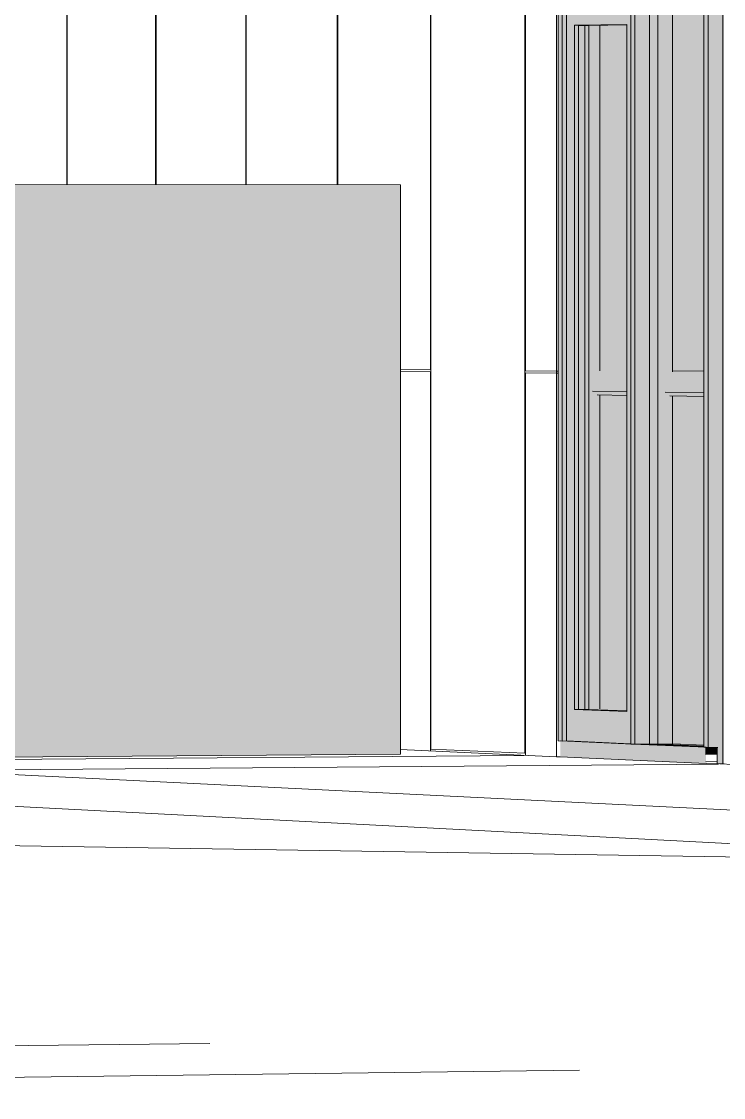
# Model space of a CAD drawing. Header units: inches. Extents: x 31155.6 to 31160.43, y 58.98 to 66.18.
# Drawn here: x 31156.88915 to 31156.91157, y 65.97237 to 66.00673 of the extents above; entities that cross this region are included whole.
import ezdxf

# ---------------------------------------------------------------- set-up
doc = ezdxf.new("R2010")
doc.units = ezdxf.units.IN
doc.header["$MEASUREMENT"] = 0
for name, color, linetype, lineweight in [('A-DOOR', 31, 'Continuous', 13), ('A-GLAZ-CURT', 52, 'Continuous', 9), ('A-GLAZ-CWMG', 51, 'Continuous', 9), ('A-WALL-PATT', 111, 'Continuous', 13), ('C-BLDG-PADS', 91, 'Continuous', 9), ('Conc', 7, 'Continuous', 9), ('E-ELEC-EQPM', 71, 'Continuous', 9), ('EOP-PR', 4, 'Continuous', 9), ('I-WALL', 2, 'Continuous', 13), ('L-SITE-WALL', 31, 'Continuous', 13), ('PAINT', 190, 'Continuous', 9), ('S-BEAM', 12, 'Continuous', 9)]:
    doc.layers.add(name, color=color, linetype=linetype, lineweight=lineweight)

# ---------------------------------------------------------------- blocks, each defined once
blk = doc.blocks.new('FP_24-Looking North West')
at = {"layer": 'A-WALL-PATT', "lineweight": 9}
for p, q in [((-3323.351974, 65.995607), (-3323.351974, 66.01977)), ((-3323.348936, 65.99557), (-3323.348936, 66.019934)), ((-3323.357873, 66.001519), (-3323.357873, 66.019451)), ((-3323.354933, 66.001517), (-3323.354933, 66.01961)), ((-3323.363584, 66.001523), (-3323.363584, 66.019141)), ((-3323.360737, 66.001521), (-3323.360737, 66.019296)), ((-3323.351959, 65.983493), (-3323.351959, 66.007657)), ((-3323.348952, 65.983357), (-3323.348952, 66.00772)), ((-3323.36357, 66.001523), (-3323.36357, 66.007414)), ((-3323.360752, 66.001521), (-3323.360752, 66.007473)), ((-3323.357858, 66.001519), (-3323.357858, 66.007534)), ((-3323.354948, 66.001517), (-3323.354948, 66.007595)), ((-3323.351974, 65.995607), (-3323.352942, 65.995618)), ((-3323.352942, 65.995556), (-3323.351974, 65.995544)), ((-3323.351974, 65.983431), (-3323.351974, 65.995544)), ((-3323.347946, 65.995558), (-3323.348936, 65.99557)), ((-3323.348936, 65.995507), (-3323.347946, 65.995495)), ((-3323.348936, 65.983293), (-3323.348936, 65.995507)), ((-3323.351974, 65.983431), (-3323.351974, 65.983431)), ((-3323.351959, 65.983493), (-3323.348952, 65.983357)), ((-3323.351959, 65.98343), (-3323.351959, 65.98343)), ((-3323.348952, 65.983294), (-3323.348952, 65.983294)), ((-3323.348936, 65.983293), (-3323.348936, 65.983293))]:
    blk.add_line(p, q, dxfattribs=at)
blk = doc.blocks.new('FP_25-Looking North West')
at = {"layer": 'A-WALL-PATT', "lineweight": 9}
for p, q in [((-3323.347946, 66.020051), (-3323.347346, 66.020046)), ((-3323.347946, 66.019988), (-3323.347913, 66.019987)), ((-3323.347913, 65.995558), (-3323.347946, 65.995558)), ((-3323.347913, 65.995495), (-3323.347946, 65.995495))]:
    blk.add_line(p, q, dxfattribs=at)

msp = doc.modelspace()

# ---------------------------------------------------------------- hatches: boundary and pattern name
at = {"layer": 'A-DOOR'}
h = msp.add_hatch(color=256, dxfattribs=at)
h.paths.add_polyline_path([(31156.908741, 65.983654), (31156.908741, 66.007662), (31156.906554, 66.007617), (31156.906554, 65.983751)], flags=0)
h.paths.add_polyline_path([(31156.908484, 65.984687), (31156.906809, 65.984756), (31156.906809, 66.006606), (31156.908484, 66.006636), (31156.908484, 65.984967)], flags=0)
for points in [[(31156.908741, 65.983654), (31156.909204, 65.98366), (31156.909204, 66.00766), (31156.908741, 66.007659), (31156.908741, 65.98366)], [(31156.906809, 65.984756), (31156.906942, 65.984759), (31156.906942, 66.006605), (31156.906809, 66.006604), (31156.906809, 65.984759)], [(31156.906942, 65.984757), (31156.907276, 65.984759), (31156.907276, 66.006604), (31156.906942, 66.006604), (31156.906942, 65.984759)], [(31156.909204, 65.983658), (31156.90921, 65.98366), (31156.909204, 65.98366)]]:
    msp.add_hatch(color=256, dxfattribs=at).paths.add_polyline_path(points, flags=0)
at = {"layer": 'A-DOOR', "transparency": 33554496}
msp.add_hatch(color=256, dxfattribs=at).paths.add_polyline_path([(31156.908606, 65.984688), (31156.908606, 66.006635), (31156.906942, 66.006605), (31156.906942, 65.984757)], flags=0)
at = {"layer": 'A-GLAZ-CURT', "transparency": 33554458}
msp.add_hatch(color=256, dxfattribs=at).paths.add_polyline_path([(31156.910947, 65.983575), (31156.910947, 66.007699), (31156.909205, 66.007663), (31156.909221, 65.983651), (31156.909962, 65.983618)], flags=0)
at = {"layer": 'A-GLAZ-CWMG'}
for points in [[(31156.911555, 65.983025), (31156.911555, 66.020061), (31156.91137, 66.020051), (31156.91137, 65.983034)], [(31156.911589, 65.983043), (31156.911589, 66.020043), (31156.911555, 66.020042), (31156.911555, 65.983044)], [(31156.906421, 65.98375), (31156.906421, 66.007871), (31156.906294, 66.007869), (31156.906294, 65.983755)], [(31156.908736, 65.983648), (31156.908736, 66.007665), (31156.908607, 66.007662), (31156.908607, 65.983653)], [(31156.908736, 65.983651), (31156.909205, 65.98366), (31156.909205, 66.007662), (31156.908736, 66.007659), (31156.908736, 65.98366)], [(31156.909205, 65.983655), (31156.909942, 65.98366), (31156.909942, 65.994768), (31156.909861, 65.994769), (31156.909707, 65.994892), (31156.909739, 65.995545), (31156.909942, 65.995545), (31156.909942, 66.007661), (31156.909205, 66.007659), (31156.909205, 65.98366)], [(31156.911079, 65.983545), (31156.911079, 66.007971), (31156.910949, 66.007968), (31156.910949, 65.98355)], [(31156.911079, 65.983545), (31156.91137, 65.983547), (31156.91137, 66.007969), (31156.911079, 66.007971), (31156.911079, 65.990102)], [(31156.906421, 65.983753), (31156.906554, 65.983761), (31156.906554, 66.007614), (31156.906421, 66.007611), (31156.906421, 65.983756)], [(31156.907621, 65.984745), (31156.907621, 65.994801), (31156.907541, 65.994802), (31156.907388, 65.994924), (31156.907419, 65.995572), (31156.907621, 65.995573), (31156.907621, 66.006611), (31156.907275, 66.006604), (31156.907275, 65.984759), (31156.907354, 65.984756)], [(31156.908671, 65.98314), (31156.908671, 65.983651), (31156.906357, 65.983752), (31156.906357, 65.983245)], [(31156.911014, 65.983033), (31156.911014, 65.983548), (31156.908671, 65.983651), (31156.908671, 65.98314), (31156.909964, 65.983081)]]:
    msp.add_hatch(color=256, dxfattribs=at).paths.add_polyline_path(points, flags=0)
at = {"layer": 'E-ELEC-EQPM'}
msp.add_hatch(color=256, dxfattribs=at).paths.add_polyline_path([(31156.881925, 65.983179), (31156.901252, 65.983328), (31156.901252, 66.001516), (31156.881925, 66.001529), (31156.881925, 65.990102)], flags=0)
at = {"layer": 'I-WALL'}
h = msp.add_hatch(color=256, dxfattribs=at)
h.paths.add_polyline_path([(31156.944611, 65.983582), (31156.945646, 65.98359), (31156.945646, 65.994264), (31156.944611, 65.994278), (31156.944611, 65.983823)], flags=0)
h.paths.add_polyline_path([(31156.910928, 65.983612), (31156.910928, 65.994754), (31156.909929, 65.994768), (31156.909946, 65.983656), (31156.910072, 65.98365)], flags=0)
h.paths.add_polyline_path([(31156.945646, 65.995144), (31156.945646, 66.008389), (31156.944611, 66.008367), (31156.944611, 65.995156)], flags=0)
h.paths.add_polyline_path([(31156.910928, 65.995559), (31156.910928, 66.007672), (31156.909929, 66.007651), (31156.909929, 65.995571)], flags=0)
h.paths.add_polyline_path([(31157.014016, 66.006497), (31157.014016, 66.009801), (31157.012578, 66.009771), (31157.012578, 66.006502)], flags=0)
h.paths.add_polyline_path([(31157.010901, 66.006507), (31157.010901, 66.009736), (31157.008814, 66.009693), (31157.008814, 66.006514), (31157.010685, 66.006508)], flags=0)
h.paths.add_polyline_path([(31157.00715, 66.006519), (31157.00715, 66.009659), (31157.005275, 66.00962), (31157.005275, 66.006525)], flags=0)
h.paths.add_polyline_path([(31156.909929, 66.008474), (31156.910928, 66.008497), (31156.910928, 66.013192), (31156.910366, 66.013187), (31156.910472, 66.013529), (31156.910589, 66.013556), (31156.910557, 66.013692), (31156.910553, 66.01375), (31156.910505, 66.01375), (31156.910358, 66.017208), (31156.909929, 66.017191), (31156.909929, 66.008793)], flags=0)
h.paths.add_polyline_path([(31156.944611, 66.009267), (31156.945646, 66.009291), (31156.945646, 66.012502), (31156.944611, 66.012502), (31156.944611, 66.01163)], flags=0)
h.paths.add_polyline_path([(31157.005275, 66.010655), (31157.00715, 66.010698), (31157.00715, 66.010963), (31157.005275, 66.010946)], flags=0)
h.paths.add_polyline_path([(31157.008814, 66.010736), (31157.010901, 66.010784), (31157.010879, 66.010969), (31157.010126, 66.010947), (31157.008814, 66.010944)], flags=0)
h.paths.add_polyline_path([(31157.012578, 66.010822), (31157.014016, 66.010855), (31157.014016, 66.011083), (31157.012578, 66.011005), (31157.012578, 66.010949)], flags=0)
msp.add_hatch(color=256, dxfattribs=at).paths.add_polyline_path([(31156.910993, 65.983322), (31156.911349, 65.983325), (31156.911349, 65.983546), (31156.910993, 65.983544)], flags=0)
at = {"layer": 'S-BEAM'}
for points in [[(31156.90848, 65.995512), (31156.90848, 65.99556), (31156.907274, 65.99555), (31156.907274, 65.995526), (31156.907643, 65.995522)], [(31156.90848, 65.994909), (31156.90848, 65.995512), (31156.907274, 65.995526), (31156.907274, 65.994926)], [(31156.90848, 65.994789), (31156.90848, 65.994909), (31156.907274, 65.994896), (31156.907389, 65.994804), (31156.907796, 65.994798)]]:
    msp.add_hatch(color=256, dxfattribs=at).paths.add_polyline_path(points, flags=0)
h = msp.add_hatch(color=256, dxfattribs=at)
h.paths.add_polyline_path([(31156.945789, 65.995061), (31156.945788, 65.995114), (31156.944504, 65.995103), (31156.944497, 65.995077)], flags=0)
h.paths.add_polyline_path([(31156.910945, 65.995482), (31156.910945, 65.995531), (31156.909714, 65.995521), (31156.909707, 65.995497)], flags=0)
h = msp.add_hatch(color=256, dxfattribs=at)
h.paths.add_polyline_path([(31156.945789, 65.994398), (31156.945789, 65.995061), (31156.944497, 65.995077), (31156.944497, 65.994416)], flags=0)
h.paths.add_polyline_path([(31156.910945, 65.994875), (31156.910945, 65.995482), (31156.909707, 65.995497), (31156.909707, 65.994892)], flags=0)
h = msp.add_hatch(color=256, dxfattribs=at)
h.paths.add_polyline_path([(31156.945788, 65.994266), (31156.945789, 65.994398), (31156.944497, 65.994416), (31156.944662, 65.994281)], flags=0)
h.paths.add_polyline_path([(31156.910945, 65.994754), (31156.910945, 65.994875), (31156.909707, 65.994892), (31156.909861, 65.994769)], flags=0)

# ---------------------------------------------------------------- linework, layer by layer
at = {"layer": 'A-DOOR'}
for p, q in [((31156.906554, 65.995588), (31156.906554, 66.007617)), ((31156.906809, 66.006606), (31156.908484, 66.006636)), ((31156.907142, 66.006605), (31156.908483, 66.006629)), ((31156.908482, 66.006626), (31156.907276, 66.006604)), ((31156.908484, 65.995565), (31156.908484, 66.006636)), ((31156.906809, 66.006606), (31156.906809, 65.995585)), ((31156.906942, 66.006605), (31156.906809, 66.006606)), ((31156.907276, 66.006604), (31156.906942, 66.006605)), ((31156.906942, 66.006605), (31156.907142, 66.006605)), ((31156.906942, 65.984757), (31156.906942, 66.006605)), ((31156.907142, 65.984758), (31156.907142, 66.006605)), ((31156.907276, 66.006604), (31156.907276, 65.984759)), ((31156.906554, 65.983751), (31156.906554, 65.995583)), ((31156.906809, 65.99558), (31156.906809, 65.984756)), ((31156.908484, 65.984687), (31156.908484, 65.99556)), ((31156.906942, 65.984757), (31156.906809, 65.984756)), ((31156.906809, 65.984756), (31156.908484, 65.984687)), ((31156.907276, 65.984759), (31156.906942, 65.984757)), ((31156.907142, 65.984758), (31156.906942, 65.984757)), ((31156.908483, 65.984693), (31156.906942, 65.984757)), ((31156.908482, 65.984703), (31156.907142, 65.984758)), ((31156.907276, 65.984759), (31156.908482, 65.984709)), ((31156.908606, 65.98366), (31156.906554, 65.983751))]:
    msp.add_line(p, q, dxfattribs=at)
at = {"layer": 'A-GLAZ-CURT'}
for p, q in [((31156.909205, 66.007663), (31156.909205, 65.983651)), ((31156.909473, 65.983653), (31156.909473, 66.007662)), ((31156.909205, 65.983651), (31156.909473, 65.983653)), ((31156.909205, 65.983651), (31156.910947, 65.983575)), ((31156.910946, 65.983589), (31156.909473, 65.983653))]:
    msp.add_line(p, q, dxfattribs=at)
at = {"layer": 'A-GLAZ-CWMG'}
for p, q in [((31156.911555, 66.020061), (31156.911555, 65.983025)), ((31156.906294, 66.007869), (31156.906294, 65.983755)), ((31156.906421, 65.98375), (31156.906421, 66.007871)), ((31156.908607, 66.007662), (31156.908607, 65.983653)), ((31156.908736, 65.983648), (31156.908736, 66.007665)), ((31156.909942, 66.007661), (31156.909942, 65.995545)), ((31156.910949, 66.007968), (31156.910949, 65.98355)), ((31156.911079, 65.983545), (31156.911079, 66.007971)), ((31156.907621, 65.995573), (31156.907621, 66.006618)), ((31156.907621, 65.984774), (31156.907621, 65.994801)), ((31156.909942, 65.994768), (31156.909942, 65.983657)), ((31156.906421, 65.98375), (31156.906294, 65.983755)), ((31156.908671, 65.983651), (31156.906357, 65.983752)), ((31156.906554, 65.983751), (31156.906421, 65.98375)), ((31156.908736, 65.983648), (31156.908607, 65.983653)), ((31156.911014, 65.983548), (31156.908671, 65.983651)), ((31156.909205, 65.983651), (31156.908736, 65.983648)), ((31156.909942, 65.983657), (31156.909205, 65.983651)), ((31156.910944, 65.983613), (31156.909959, 65.983656)), ((31156.911079, 65.983545), (31156.910949, 65.98355)), ((31156.911387, 65.983547), (31156.911079, 65.983545)), ((31156.91137, 65.983547), (31156.91137, 65.983034)), ((31156.906357, 65.983245), (31156.908671, 65.98314)), ((31156.908671, 65.98314), (31156.911014, 65.983033)), ((31156.911367, 65.983082), (31156.91101, 65.983098)), ((31156.911555, 65.983025), (31156.91137, 65.983034)), ((31156.911589, 65.983026), (31156.911555, 65.983025))]:
    msp.add_line(p, q, dxfattribs=at)
at = {"layer": 'C-BLDG-PADS'}
msp.add_line((31156.911014, 65.983042), (31156.943297, 65.981579), dxfattribs=at)
at = {"layer": 'Conc'}
for p, q in [((31156.922708, 65.979902), (31156.835357, 65.984452)), ((31156.880253, 65.983098), (31156.905195, 65.98329)), ((31156.886115, 65.982809), (31156.911409, 65.983008)), ((31156.886115, 65.982809), (31156.980522, 65.978162))]:
    msp.add_line(p, q, dxfattribs=at)
at = {"layer": 'E-ELEC-EQPM'}
for p, q in [((31156.881925, 66.001529), (31156.901252, 66.001516)), ((31156.901252, 66.001516), (31156.901252, 65.983328)), ((31156.901252, 65.983328), (31156.881925, 65.983179))]:
    msp.add_line(p, q, dxfattribs=at)
at = {"layer": 'EOP-PR'}
msp.add_line((31156.857503, 65.980901), (31156.913502, 65.98002), dxfattribs=at)
at = {"layer": 'I-WALL'}
msp.add_line((31156.910993, 65.983322), (31156.911349, 65.983325), dxfattribs=at)
at = {"layer": 'L-SITE-WALL'}
for p, q in [((31156.906237, 65.983248), (31156.906237, 66.020212)), ((31156.901241, 65.983475), (31156.906237, 65.983248)), ((31156.906237, 65.983248), (31156.906357, 65.983249))]:
    msp.add_line(p, q, dxfattribs=at)
at = {"layer": 'PAINT'}
for p, q in [((31156.836299, 65.973391), (31156.895167, 65.974092)), ((31156.836386, 65.972365), (31156.906977, 65.973238))]:
    msp.add_line(p, q, dxfattribs=at)
at = {"layer": 'S-BEAM'}
for p, q in [((31156.909935, 65.995571), (31156.910938, 65.995559)), ((31156.907388, 65.994924), (31156.90848, 65.994909)), ((31156.907541, 65.994802), (31156.90848, 65.994789)), ((31156.909707, 65.994892), (31156.910945, 65.994875)), ((31156.909861, 65.994769), (31156.910945, 65.994754))]:
    msp.add_line(p, q, dxfattribs=at)

# ---------------------------------------------------------------- block references
at = {"layer": 'L-SITE-WALL', "lineweight": 9}
for name in ['FP_24-Looking North West', 'FP_25-Looking North West']:
    msp.add_blockref(name, (34480.254183, 0), dxfattribs=at)

doc.saveas('drawing.dxf')
